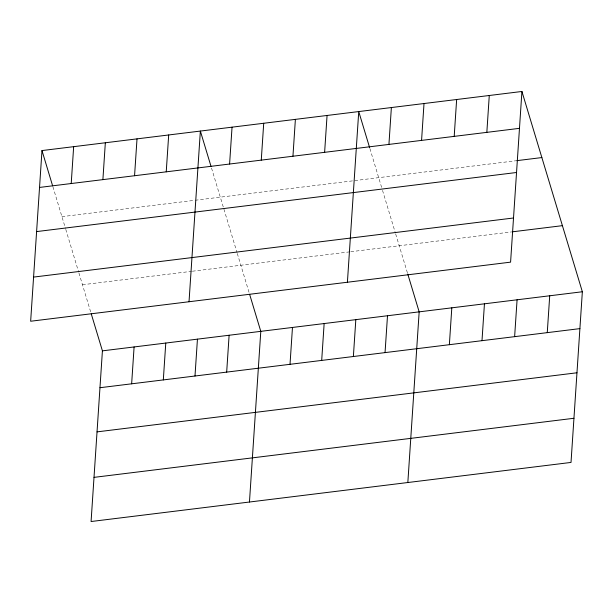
<?xml version="1.0" encoding="UTF-8"?>
<svg xmlns="http://www.w3.org/2000/svg" width="613" height="613" viewBox="0 0 613 613"><rect width="100%" height="100%" fill="white"/><g stroke="black" fill="none" stroke-linecap="round" stroke-linejoin="round"><path stroke-width="0.46" stroke-dasharray="3.06 2.3" d="M61.928 216.657L194.221 200.374M195.149 200.259L515.755 160.782M82.471 284.754L191.478 271.337M192.405 271.222L349.854 251.836M350.789 251.721L511.127 231.975M369.907 148.576L382.244 189.463M382.52 190.367L395.393 233.04M395.669 233.951L407.737 273.95M211.531 168.077L237.016 252.541M237.292 253.453L249.093 292.57M52.887 186.697L65.491 228.465M65.767 229.369L78.64 272.042M78.916 272.954L90.985 312.959"/><path stroke-width="0.92" d="M41.983 150.568L30.65 321.243L510.583 262.149L521.924 91.475L41.983 150.568L52.618 185.816M71.215 183.532L73.66 146.668M102.892 179.632L105.336 142.768M91.245 313.841L102.417 350.851L91.076 521.525L571.017 462.432L582.35 291.757L521.924 91.475M134.561 175.732L137.013 138.867M131.642 383.815L134.094 346.95M166.238 171.832L168.69 134.967M163.319 379.914L165.771 343.05M189.026 301.742L200.367 131.067L211.002 166.315M194.995 376.014L197.44 339.15M229.591 164.031L232.043 127.167M226.672 372.114L229.116 335.25M261.268 160.131L263.713 123.267M249.46 502.024L260.793 331.349L249.629 294.332M292.945 156.231L295.389 119.366M290.018 364.314L292.47 327.449M324.622 152.331L327.066 115.466M321.695 360.413L324.147 323.549M347.41 282.241L358.743 111.566L369.647 147.695M353.372 356.513L355.824 319.649M388.933 144.415L391.378 107.543M385.048 352.613L387.5 315.749M421.568 140.392L424.012 103.528M407.837 482.523L419.169 311.848L407.737 273.95M454.202 136.377L456.647 99.513M449.36 344.698L451.812 307.826M486.837 132.362L489.281 95.49M481.994 340.675L484.446 303.81M514.629 336.66L517.081 299.788M547.263 332.637L549.715 295.772M39.538 187.432L519.472 128.339M516.682 160.667L541.861 157.564M36.604 231.591L516.537 172.498M33.585 277.091L513.518 217.99M512.054 231.86L562.405 225.661M102.417 350.851L582.35 291.757M99.965 387.715L579.898 328.622M97.038 431.874L576.971 372.781M94.011 477.366L573.944 418.273"/></g></svg>
